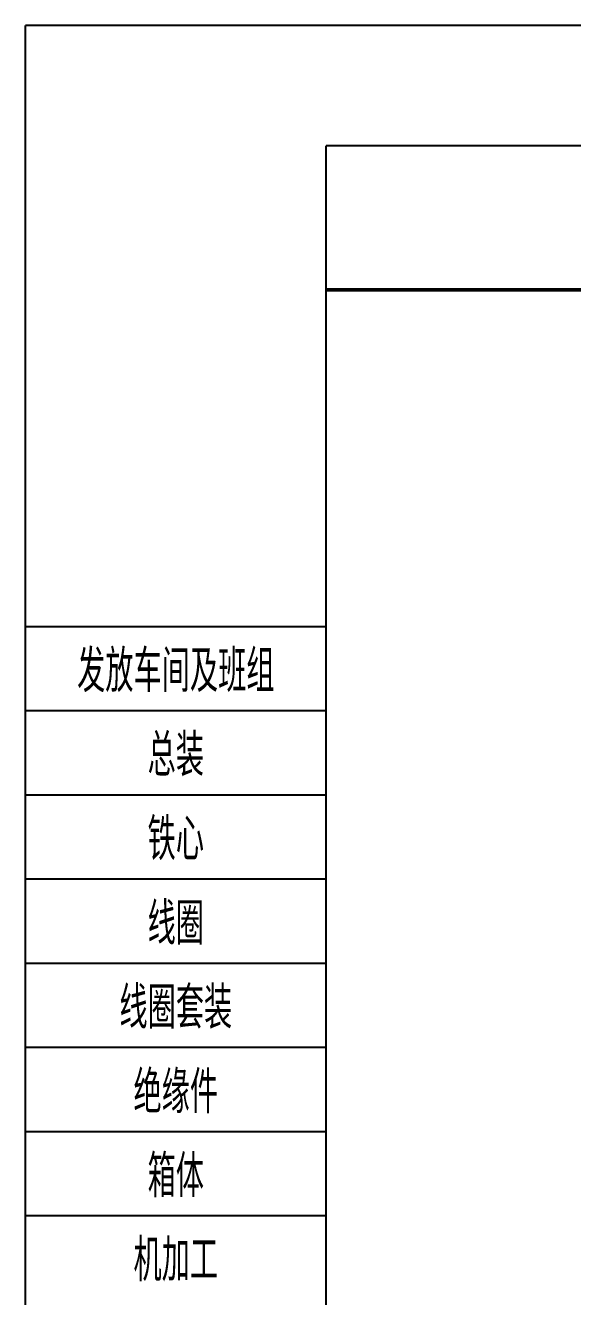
# Model space of a CAD drawing. Header units: millimetres. Extents: x -875 to 19915, y -350 to 14350.
# Drawn here: x -875 to 717, y 10650 to 14350 of the extents above; entities that cross this region are included whole.
import ezdxf
from ezdxf.enums import TextEntityAlignment as Align

# ---------------------------------------------------------------- set-up
doc = ezdxf.new("R2010")
doc.units = ezdxf.units.MM
doc.header["$LTSCALE"] = 350
for name, color, linetype, lineweight in [('0粗实线层', 7, 'Continuous', 50), ('5文字层', 6, 'Continuous', 25), ('tablist', 3, 'Continuous', 25)]:
    doc.layers.add(name, color=color, linetype=linetype, lineweight=lineweight)
doc.layers.add('图框层', color=7, linetype='Continuous')
doc.styles.add('PC_TEXTSTYLE', font='txt.shx', dxfattribs={"width": 0.67, "bigfont": 'hztxt.shx'})

# ---------------------------------------------------------------- blocks, each defined once
blk = doc.blocks.new('PC_TYDH_BLOCK')
at = {"layer": '0粗实线层', "linetype": 'Continuous'}
blk.add_line((0, -12), (60, -12), dxfattribs=at)
at = {"layer": 'tablist'}
for p, q in [((0, -40), (-25, -40)), ((0, -47), (-25, -47)), ((0, -54), (-25, -54)), ((0, -61), (-25, -61)), ((0, -68), (-25, -68)), ((0, -75), (-25, -75)), ((0, -82), (-25, -82)), ((0, -89), (-25, -89))]:
    blk.add_line(p, q, dxfattribs=at)
at = {"layer": '5文字层', "style": 'PC_TEXTSTYLE', "width": 0.67}
for s, p in [('发放车间及班组', (-12.5, -43.5)), ('总装', (-12.5, -50.5)), ('铁心', (-12.5, -57.5)), ('线圈', (-12.5, -64.5)), ('线圈套装', (-12.5, -71.5)), ('绝缘件', (-12.5, -78.5)), ('箱体', (-12.5, -85.5)), ('机加工', (-12.5, -92.5))]:
    blk.add_text(s, height=3.5, dxfattribs=at).set_placement(p, align=Align.MIDDLE)
at = {"layer": '5文字层', "style": 'PC_TEXTSTYLE', "width": 1.815486}
blk.add_attdef('图样代号', text='', height=7, rotation=180, dxfattribs=at).set_placement((58.24, -2.4), (2.35, -2.4), align=Align.FIT)

msp = doc.modelspace()

# ---------------------------------------------------------------- linework, layer by layer
at = {"layer": 'tablist'}
for p in [(-875, -350), (19915, 14350)]:
    msp.add_line(p, (-875, 14350), dxfattribs=at)
at = {"layer": '图框层'}
for p in [(0, 0), (19565, 14000)]:
    msp.add_line(p, (0, 14000), dxfattribs=at)

# ---------------------------------------------------------------- block references
at = {"layer": '图框层', "xscale": 35, "yscale": 35, "zscale": 35}
msp.add_blockref('PC_TYDH_BLOCK', (0, 14000), dxfattribs=at)

doc.saveas('drawing.dxf')
